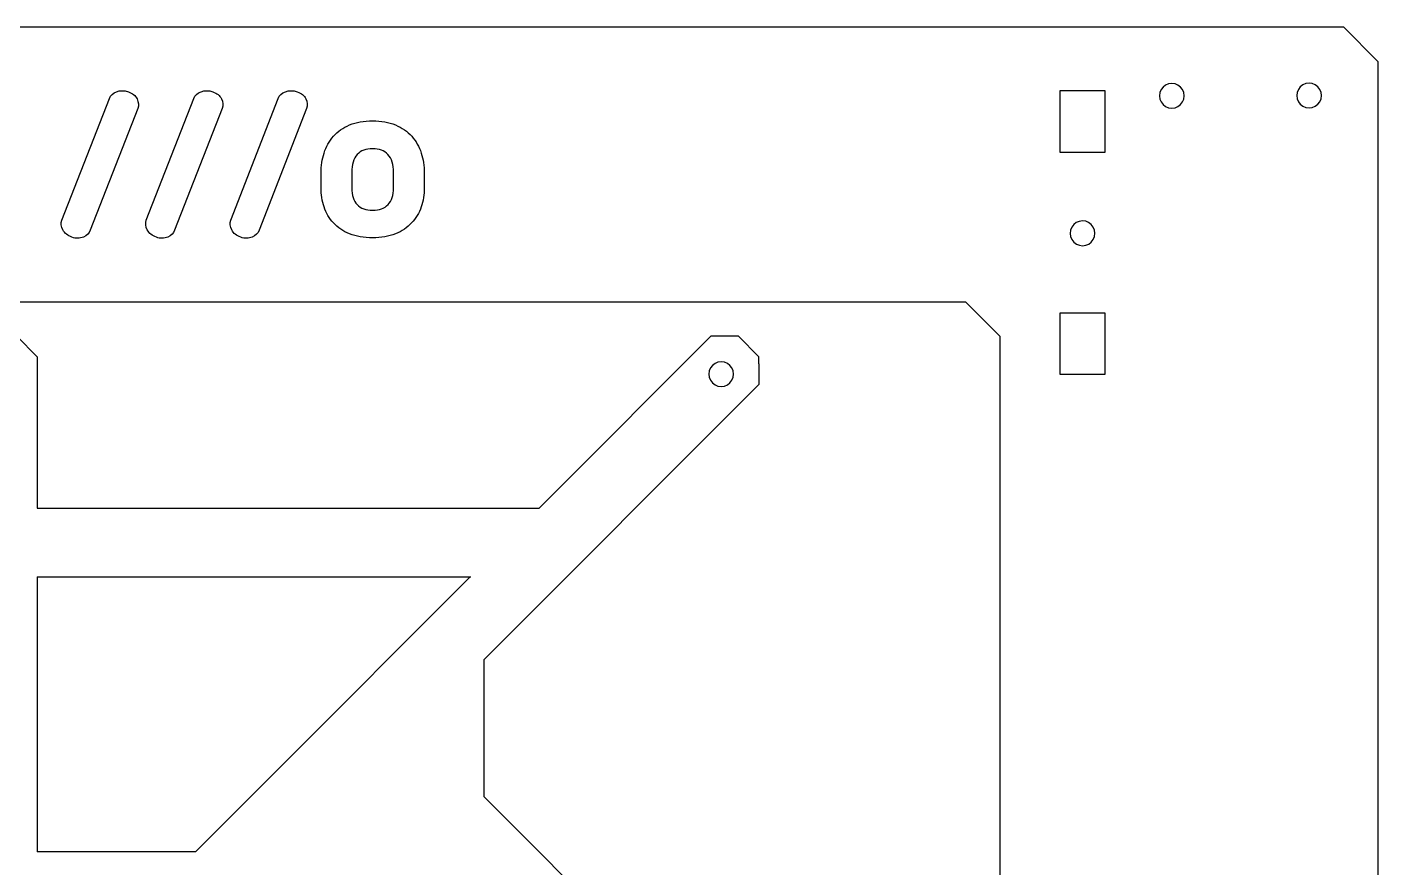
# Model space of a CAD drawing. Extents: x 0 to 621, y -370 to 0.
# Drawn here: x 173.4 to 370, y -122.4 to -0.1 of the extents above; entities that cross this region are included whole.
import ezdxf

# ---------------------------------------------------------------- set-up
doc = ezdxf.new("R2010")
doc.units = 0
doc.layers.get('0').update_dxf_attribs({"linetype": 'CONTINUOUS'})

# ---------------------------------------------------------------- blocks, each defined once
blk = doc.blocks.new('BLOCK_12')
at = {"color": 7}
blk.add_lwpolyline([(5, -0.06), (365, -0.06)], dxfattribs=at)
blk = doc.blocks.new('BLOCK_13')
at = {"color": 7}
blk.add_lwpolyline([(365, -0.06), (370, -5.06)], dxfattribs=at)
blk = doc.blocks.new('BLOCK_22')
at = {"color": 7}
blk.add_lwpolyline([(60, -40.06), (310, -40.06)], dxfattribs=at)
blk = doc.blocks.new('BLOCK_23')
at = {"color": 7}
blk.add_lwpolyline([(310, -40.06), (315, -45.06)], dxfattribs=at)
blk = doc.blocks.new('BLOCK_24')
at = {"color": 7}
blk.add_lwpolyline([(315, -45.06), (315, -325.06)], dxfattribs=at)
blk = doc.blocks.new('BLOCK_35')
at = {"color": 7}
blk.add_lwpolyline([(370, -5.06), (370, -365.06)], dxfattribs=at)
blk = doc.blocks.new('BLOCK_93')
at = {"color": 7}
blk.add_lwpolyline([(323.75, -18.32), (323.75, -9.32)], dxfattribs=at)
blk = doc.blocks.new('BLOCK_94')
at = {"color": 7}
blk.add_lwpolyline([(323.75, -9.32), (330.25, -9.32)], dxfattribs=at)
blk = doc.blocks.new('BLOCK_95')
at = {"color": 7}
blk.add_lwpolyline([(330.25, -9.32), (330.25, -18.32)], dxfattribs=at)
blk = doc.blocks.new('BLOCK_96')
at = {"color": 7}
blk.add_lwpolyline([(330.25, -18.32), (323.75, -18.32)], dxfattribs=at)
blk = doc.blocks.new('BLOCK_97')
at = {"color": 7}
blk.add_lwpolyline([(323.75, -50.62), (323.75, -41.62)], dxfattribs=at)
blk = doc.blocks.new('BLOCK_98')
at = {"color": 7}
blk.add_lwpolyline([(323.75, -41.62), (330.25, -41.62)], dxfattribs=at)
blk = doc.blocks.new('BLOCK_99')
at = {"color": 7}
blk.add_lwpolyline([(330.25, -41.62), (330.25, -50.62)], dxfattribs=at)
blk = doc.blocks.new('BLOCK_100')
at = {"color": 7}
blk.add_lwpolyline([(330.25, -50.62), (323.75, -50.62)], dxfattribs=at)
blk = doc.blocks.new('BLOCK_157')
at = {"color": 7}
blk.add_lwpolyline([(328.81, -30.06), (328.75, -29.6)], dxfattribs=at)
blk = doc.blocks.new('BLOCK_158')
at = {"color": 7}
blk.add_lwpolyline([(328.75, -29.6), (328.56, -29.17)], dxfattribs=at)
blk = doc.blocks.new('BLOCK_159')
at = {"color": 7}
blk.add_lwpolyline([(328.56, -29.17), (328.28, -28.79)], dxfattribs=at)
blk = doc.blocks.new('BLOCK_160')
at = {"color": 7}
blk.add_lwpolyline([(328.28, -28.79), (327.9, -28.51)], dxfattribs=at)
blk = doc.blocks.new('BLOCK_161')
at = {"color": 7}
blk.add_lwpolyline([(327.9, -28.51), (327.47, -28.33)], dxfattribs=at)
blk = doc.blocks.new('BLOCK_162')
at = {"color": 7}
blk.add_lwpolyline([(327.47, -28.33), (327, -28.28)], dxfattribs=at)
blk = doc.blocks.new('BLOCK_163')
at = {"color": 7}
blk.add_lwpolyline([(327, -28.28), (326.53, -28.34)], dxfattribs=at)
blk = doc.blocks.new('BLOCK_164')
at = {"color": 7}
blk.add_lwpolyline([(326.53, -28.34), (326.1, -28.52)], dxfattribs=at)
blk = doc.blocks.new('BLOCK_165')
at = {"color": 7}
blk.add_lwpolyline([(326.1, -28.52), (325.73, -28.81)], dxfattribs=at)
blk = doc.blocks.new('BLOCK_166')
at = {"color": 7}
blk.add_lwpolyline([(325.73, -28.81), (325.45, -29.19)], dxfattribs=at)
blk = doc.blocks.new('BLOCK_167')
at = {"color": 7}
blk.add_lwpolyline([(325.45, -29.19), (325.27, -29.62)], dxfattribs=at)
blk = doc.blocks.new('BLOCK_168')
at = {"color": 7}
blk.add_lwpolyline([(325.27, -29.62), (325.21, -30.09)], dxfattribs=at)
blk = doc.blocks.new('BLOCK_169')
at = {"color": 7}
blk.add_lwpolyline([(325.21, -30.09), (325.28, -30.55)], dxfattribs=at)
blk = doc.blocks.new('BLOCK_170')
at = {"color": 7}
blk.add_lwpolyline([(325.28, -30.55), (325.46, -30.99)], dxfattribs=at)
blk = doc.blocks.new('BLOCK_171')
at = {"color": 7}
blk.add_lwpolyline([(325.46, -30.99), (325.75, -31.36)], dxfattribs=at)
blk = doc.blocks.new('BLOCK_172')
at = {"color": 7}
blk.add_lwpolyline([(325.75, -31.36), (326.12, -31.64)], dxfattribs=at)
blk = doc.blocks.new('BLOCK_173')
at = {"color": 7}
blk.add_lwpolyline([(326.12, -31.64), (326.56, -31.82)], dxfattribs=at)
blk = doc.blocks.new('BLOCK_174')
at = {"color": 7}
blk.add_lwpolyline([(326.56, -31.82), (327.02, -31.88)], dxfattribs=at)
blk = doc.blocks.new('BLOCK_175')
at = {"color": 7}
blk.add_lwpolyline([(327.02, -31.88), (327.49, -31.81)], dxfattribs=at)
blk = doc.blocks.new('BLOCK_176')
at = {"color": 7}
blk.add_lwpolyline([(327.49, -31.81), (327.92, -31.63)], dxfattribs=at)
blk = doc.blocks.new('BLOCK_177')
at = {"color": 7}
blk.add_lwpolyline([(327.92, -31.63), (328.29, -31.34)], dxfattribs=at)
blk = doc.blocks.new('BLOCK_178')
at = {"color": 7}
blk.add_lwpolyline([(328.29, -31.34), (328.58, -30.97)], dxfattribs=at)
blk = doc.blocks.new('BLOCK_179')
at = {"color": 7}
blk.add_lwpolyline([(328.58, -30.97), (328.75, -30.53)], dxfattribs=at)
blk = doc.blocks.new('BLOCK_180')
at = {"color": 7}
blk.add_lwpolyline([(328.75, -30.53), (328.81, -30.06)], dxfattribs=at)
blk = doc.blocks.new('BLOCK_181')
at = {"color": 7}
blk.add_lwpolyline([(340, -8.27), (339.54, -8.33)], dxfattribs=at)
blk = doc.blocks.new('BLOCK_182')
at = {"color": 7}
blk.add_lwpolyline([(341.8, -10.07), (341.74, -9.61)], dxfattribs=at)
blk = doc.blocks.new('BLOCK_183')
at = {"color": 7}
blk.add_lwpolyline([(341.74, -9.61), (341.56, -9.17)], dxfattribs=at)
blk = doc.blocks.new('BLOCK_184')
at = {"color": 7}
blk.add_lwpolyline([(341.56, -9.17), (341.28, -8.8)], dxfattribs=at)
blk = doc.blocks.new('BLOCK_185')
at = {"color": 7}
blk.add_lwpolyline([(341.28, -8.8), (340.9, -8.51)], dxfattribs=at)
blk = doc.blocks.new('BLOCK_186')
at = {"color": 7}
blk.add_lwpolyline([(339.54, -8.33), (339.1, -8.51)], dxfattribs=at)
blk = doc.blocks.new('BLOCK_187')
at = {"color": 7}
blk.add_lwpolyline([(339.1, -8.51), (338.73, -8.8)], dxfattribs=at)
blk = doc.blocks.new('BLOCK_188')
at = {"color": 7}
blk.add_lwpolyline([(338.73, -8.8), (338.44, -9.17)], dxfattribs=at)
blk = doc.blocks.new('BLOCK_189')
at = {"color": 7}
blk.add_lwpolyline([(340, -11.87), (340.47, -11.81)], dxfattribs=at)
blk = doc.blocks.new('BLOCK_190')
at = {"color": 7}
blk.add_lwpolyline([(340.47, -11.81), (340.9, -11.63)], dxfattribs=at)
blk = doc.blocks.new('BLOCK_191')
at = {"color": 7}
blk.add_lwpolyline([(340.9, -8.51), (340.47, -8.33)], dxfattribs=at)
blk = doc.blocks.new('BLOCK_192')
at = {"color": 7}
blk.add_lwpolyline([(340.47, -8.33), (340, -8.27)], dxfattribs=at)
blk = doc.blocks.new('BLOCK_193')
at = {"color": 7}
blk.add_lwpolyline([(338.44, -9.17), (338.26, -9.61)], dxfattribs=at)
blk = doc.blocks.new('BLOCK_194')
at = {"color": 7}
blk.add_lwpolyline([(338.26, -9.61), (338.2, -10.07)], dxfattribs=at)
blk = doc.blocks.new('BLOCK_195')
at = {"color": 7}
blk.add_lwpolyline([(338.2, -10.07), (338.26, -10.54)], dxfattribs=at)
blk = doc.blocks.new('BLOCK_196')
at = {"color": 7}
blk.add_lwpolyline([(338.26, -10.54), (338.44, -10.97)], dxfattribs=at)
blk = doc.blocks.new('BLOCK_197')
at = {"color": 7}
blk.add_lwpolyline([(340.9, -11.63), (341.28, -11.35)], dxfattribs=at)
blk = doc.blocks.new('BLOCK_198')
at = {"color": 7}
blk.add_lwpolyline([(341.28, -11.35), (341.56, -10.97)], dxfattribs=at)
blk = doc.blocks.new('BLOCK_199')
at = {"color": 7}
blk.add_lwpolyline([(341.56, -10.97), (341.74, -10.54)], dxfattribs=at)
blk = doc.blocks.new('BLOCK_200')
at = {"color": 7}
blk.add_lwpolyline([(341.74, -10.54), (341.8, -10.07)], dxfattribs=at)
blk = doc.blocks.new('BLOCK_201')
at = {"color": 7}
blk.add_lwpolyline([(338.44, -10.97), (338.73, -11.35)], dxfattribs=at)
blk = doc.blocks.new('BLOCK_202')
at = {"color": 7}
blk.add_lwpolyline([(338.73, -11.35), (339.1, -11.63)], dxfattribs=at)
blk = doc.blocks.new('BLOCK_203')
at = {"color": 7}
blk.add_lwpolyline([(339.1, -11.63), (339.54, -11.81)], dxfattribs=at)
blk = doc.blocks.new('BLOCK_204')
at = {"color": 7}
blk.add_lwpolyline([(339.54, -11.81), (340, -11.87)], dxfattribs=at)
blk = doc.blocks.new('BLOCK_205')
at = {"color": 7}
blk.add_lwpolyline([(361.72, -9.57), (361.54, -9.14)], dxfattribs=at)
blk = doc.blocks.new('BLOCK_206')
at = {"color": 7}
blk.add_lwpolyline([(359.08, -8.48), (358.7, -8.77)], dxfattribs=at)
blk = doc.blocks.new('BLOCK_207')
at = {"color": 7}
blk.add_lwpolyline([(358.7, -8.77), (358.42, -9.14)], dxfattribs=at)
blk = doc.blocks.new('BLOCK_208')
at = {"color": 7}
blk.add_lwpolyline([(358.7, -11.31), (359.08, -11.6)], dxfattribs=at)
blk = doc.blocks.new('BLOCK_209')
at = {"color": 7}
blk.add_lwpolyline([(359.08, -11.6), (359.51, -11.78)], dxfattribs=at)
blk = doc.blocks.new('BLOCK_210')
at = {"color": 7}
blk.add_lwpolyline([(359.51, -11.78), (359.98, -11.84)], dxfattribs=at)
blk = doc.blocks.new('BLOCK_211')
at = {"color": 7}
blk.add_lwpolyline([(358.24, -10.51), (358.42, -10.94)], dxfattribs=at)
blk = doc.blocks.new('BLOCK_212')
at = {"color": 7}
blk.add_lwpolyline([(358.42, -10.94), (358.7, -11.31)], dxfattribs=at)
blk = doc.blocks.new('BLOCK_213')
at = {"color": 7}
blk.add_lwpolyline([(358.42, -9.14), (358.24, -9.57)], dxfattribs=at)
blk = doc.blocks.new('BLOCK_214')
at = {"color": 7}
blk.add_lwpolyline([(358.24, -9.57), (358.18, -10.04)], dxfattribs=at)
blk = doc.blocks.new('BLOCK_215')
at = {"color": 7}
blk.add_lwpolyline([(358.18, -10.04), (358.24, -10.51)], dxfattribs=at)
blk = doc.blocks.new('BLOCK_216')
at = {"color": 7}
blk.add_lwpolyline([(360.88, -8.48), (360.44, -8.3)], dxfattribs=at)
blk = doc.blocks.new('BLOCK_217')
at = {"color": 7}
blk.add_lwpolyline([(361.25, -8.77), (360.88, -8.48)], dxfattribs=at)
blk = doc.blocks.new('BLOCK_218')
at = {"color": 7}
blk.add_lwpolyline([(361.54, -9.14), (361.25, -8.77)], dxfattribs=at)
blk = doc.blocks.new('BLOCK_219')
at = {"color": 7}
blk.add_lwpolyline([(360.44, -8.3), (359.98, -8.24)], dxfattribs=at)
blk = doc.blocks.new('BLOCK_220')
at = {"color": 7}
blk.add_lwpolyline([(359.98, -8.24), (359.51, -8.3)], dxfattribs=at)
blk = doc.blocks.new('BLOCK_221')
at = {"color": 7}
blk.add_lwpolyline([(359.51, -8.3), (359.08, -8.48)], dxfattribs=at)
blk = doc.blocks.new('BLOCK_222')
at = {"color": 7}
blk.add_lwpolyline([(361.78, -10.04), (361.72, -9.57)], dxfattribs=at)
blk = doc.blocks.new('BLOCK_223')
at = {"color": 7}
blk.add_lwpolyline([(361.72, -10.51), (361.78, -10.04)], dxfattribs=at)
blk = doc.blocks.new('BLOCK_224')
at = {"color": 7}
blk.add_lwpolyline([(359.98, -11.84), (360.44, -11.78)], dxfattribs=at)
blk = doc.blocks.new('BLOCK_225')
at = {"color": 7}
blk.add_lwpolyline([(360.44, -11.78), (360.88, -11.6)], dxfattribs=at)
blk = doc.blocks.new('BLOCK_226')
at = {"color": 7}
blk.add_lwpolyline([(360.88, -11.6), (361.25, -11.31)], dxfattribs=at)
blk = doc.blocks.new('BLOCK_227')
at = {"color": 7}
blk.add_lwpolyline([(361.25, -11.31), (361.54, -10.94)], dxfattribs=at)
blk = doc.blocks.new('BLOCK_228')
at = {"color": 7}
blk.add_lwpolyline([(361.54, -10.94), (361.72, -10.51)], dxfattribs=at)
blk = doc.blocks.new('BLOCK_1962')
at = {"color": 7}
blk.add_lwpolyline([(279.93, -48.06), (276.93, -45.06)], dxfattribs=at)
blk = doc.blocks.new('BLOCK_1979')
at = {"color": 7}
blk.add_lwpolyline([(272.93, -45.06), (249.93, -68.06)], dxfattribs=at)
blk = doc.blocks.new('BLOCK_1989')
at = {"color": 7}
blk.add_lwpolyline([(276.93, -45.06), (272.93, -45.06)], dxfattribs=at)
blk = doc.blocks.new('BLOCK_1997')
at = {"color": 7}
blk.add_lwpolyline([(279.93, -52.06), (239.93, -92.06)], dxfattribs=at)
blk = doc.blocks.new('BLOCK_2009')
at = {"color": 7}
blk.add_lwpolyline([(239.93, -112.06), (239.93, -92.06)], dxfattribs=at)
blk = doc.blocks.new('BLOCK_2010')
at = {"color": 7}
blk.add_lwpolyline([(259.93, -132.06), (239.93, -112.06)], dxfattribs=at)
blk = doc.blocks.new('BLOCK_2030')
at = {"color": 7}
blk.add_lwpolyline([(279.93, -49.06), (279.93, -48.06)], dxfattribs=at)
blk = doc.blocks.new('BLOCK_2049')
at = {"color": 7}
blk.add_lwpolyline([(275.34, -48.99), (274.91, -48.81)], dxfattribs=at)
blk = doc.blocks.new('BLOCK_2050')
at = {"color": 7}
blk.add_lwpolyline([(274.91, -48.81), (274.44, -48.75)], dxfattribs=at)
blk = doc.blocks.new('BLOCK_2051')
at = {"color": 7}
blk.add_lwpolyline([(272.88, -49.65), (272.7, -50.09)], dxfattribs=at)
blk = doc.blocks.new('BLOCK_2052')
at = {"color": 7}
blk.add_lwpolyline([(272.7, -51.02), (272.88, -51.45)], dxfattribs=at)
blk = doc.blocks.new('BLOCK_2053')
at = {"color": 7}
blk.add_lwpolyline([(273.97, -52.29), (274.44, -52.35)], dxfattribs=at)
blk = doc.blocks.new('BLOCK_2054')
at = {"color": 7}
blk.add_lwpolyline([(275.71, -51.83), (276, -51.45)], dxfattribs=at)
blk = doc.blocks.new('BLOCK_2055')
at = {"color": 7}
blk.add_lwpolyline([(276.18, -51.02), (276.24, -50.55)], dxfattribs=at)
blk = doc.blocks.new('BLOCK_2056')
at = {"color": 7}
blk.add_lwpolyline([(276.24, -50.55), (276.18, -50.09)], dxfattribs=at)
blk = doc.blocks.new('BLOCK_2057')
at = {"color": 7}
blk.add_lwpolyline([(276.18, -50.09), (276, -49.65)], dxfattribs=at)
blk = doc.blocks.new('BLOCK_2058')
at = {"color": 7}
blk.add_lwpolyline([(276, -49.65), (275.71, -49.28)], dxfattribs=at)
blk = doc.blocks.new('BLOCK_2161')
at = {"color": 7}
blk.add_lwpolyline([(279.93, -49.06), (279.93, -52.06)], dxfattribs=at)
blk = doc.blocks.new('BLOCK_2163')
at = {"color": 7}
blk.add_lwpolyline([(249.93, -68.06), (247.93, -70.06)], dxfattribs=at)
blk = doc.blocks.new('BLOCK_2164')
at = {"color": 7}
blk.add_lwpolyline([(209.93, -108.06), (207.93, -110.06)], dxfattribs=at)
blk = doc.blocks.new('BLOCK_2165')
at = {"color": 7}
blk.add_lwpolyline([(207.93, -110.06), (197.93, -120.06)], dxfattribs=at)
blk = doc.blocks.new('BLOCK_2166')
at = {"color": 7}
blk.add_lwpolyline([(237.93, -80.06), (209.93, -108.06)], dxfattribs=at)
blk = doc.blocks.new('BLOCK_2167')
at = {"color": 7}
blk.add_lwpolyline([(198, -120.06), (197.93, -120.06)], dxfattribs=at)
blk = doc.blocks.new('BLOCK_2187')
at = {"color": 7}
blk.add_lwpolyline([(237.93, -80.06), (238, -80.06)], dxfattribs=at)
blk = doc.blocks.new('BLOCK_2387')
at = {"color": 7}
blk.add_lwpolyline([(273.54, -52.11), (273.97, -52.29)], dxfattribs=at)
blk = doc.blocks.new('BLOCK_2388')
at = {"color": 7}
blk.add_lwpolyline([(276, -51.45), (276.18, -51.02)], dxfattribs=at)
blk = doc.blocks.new('BLOCK_2389')
at = {"color": 7}
blk.add_lwpolyline([(274.44, -52.35), (274.91, -52.29)], dxfattribs=at)
blk = doc.blocks.new('BLOCK_2390')
at = {"color": 7}
blk.add_lwpolyline([(275.71, -49.28), (275.34, -48.99)], dxfattribs=at)
blk = doc.blocks.new('BLOCK_2391')
at = {"color": 7}
blk.add_lwpolyline([(272.64, -50.55), (272.7, -51.02)], dxfattribs=at)
blk = doc.blocks.new('BLOCK_2392')
at = {"color": 7}
blk.add_lwpolyline([(272.88, -51.45), (273.17, -51.83)], dxfattribs=at)
blk = doc.blocks.new('BLOCK_2393')
at = {"color": 7}
blk.add_lwpolyline([(272.7, -50.09), (272.64, -50.55)], dxfattribs=at)
blk = doc.blocks.new('BLOCK_2394')
at = {"color": 7}
blk.add_lwpolyline([(274.44, -48.75), (273.97, -48.81)], dxfattribs=at)
blk = doc.blocks.new('BLOCK_2395')
at = {"color": 7}
blk.add_lwpolyline([(275.34, -52.11), (275.71, -51.83)], dxfattribs=at)
blk = doc.blocks.new('BLOCK_2396')
at = {"color": 7}
blk.add_lwpolyline([(273.17, -49.28), (272.88, -49.65)], dxfattribs=at)
blk = doc.blocks.new('BLOCK_2397')
at = {"color": 7}
blk.add_lwpolyline([(273.97, -48.81), (273.54, -48.99)], dxfattribs=at)
blk = doc.blocks.new('BLOCK_2398')
at = {"color": 7}
blk.add_lwpolyline([(273.17, -51.83), (273.54, -52.11)], dxfattribs=at)
blk = doc.blocks.new('BLOCK_2399')
at = {"color": 7}
blk.add_lwpolyline([(273.54, -48.99), (273.17, -49.28)], dxfattribs=at)
blk = doc.blocks.new('BLOCK_2400')
at = {"color": 7}
blk.add_lwpolyline([(274.91, -52.29), (275.34, -52.11)], dxfattribs=at)
blk = doc.blocks.new('BLOCK_3041')
at = {"color": 7}
for points, knots in [([(67.44, -11.63), (66.78, -11), (65.93, -10.5), (64.92, -10.15), (63.92, -9.81), (62.73, -9.63), (61.37, -9.63), (61.37, -9.63), (57.26, -9.63), (57.26, -9.63), (56.6, -9.63), (56.06, -9.81), (55.65, -10.18), (55.22, -10.55), (55, -10.99), (55, -11.48), (55, -11.48), (55, -28.79), (55, -28.79), (55, -29.27), (55.21, -29.72), (55.62, -30.15), (56.04, -30.58), (56.59, -30.8), (57.26, -30.8), (57.9, -30.8), (58.42, -30.61), (58.82, -30.24), (59.22, -29.87), (59.43, -29.43), (59.43, -28.95), (59.43, -28.95), (59.43, -23.42), (59.43, -23.42), (59.43, -23.42), (61.37, -23.42), (61.37, -23.42), (62.82, -23.42), (64.05, -23.23), (65.05, -22.88), (66.06, -22.51), (66.89, -22.03), (67.54, -21.43), (68.18, -20.83), (68.66, -20.12), (68.95, -19.34), (69.24, -18.57), (69.38, -17.75), (69.38, -16.91), (69.38, -16.91), (69.38, -16.57), (69.38, -16.57), (69.38, -15.61), (69.23, -14.7), (68.92, -13.86), (68.61, -13.02), (68.11, -12.27), (67.44, -11.63)], [0, 0, 0, 0, 1, 1, 1, 2, 2, 2, 3, 3, 3, 4, 4, 4, 5, 5, 5, 6, 6, 6, 7, 7, 7, 8, 8, 8, 9, 9, 9, 10, 10, 10, 11, 11, 11, 12, 12, 12, 13, 13, 13, 14, 14, 14, 15, 15, 15, 16, 16, 16, 17, 17, 17, 18, 18, 18, 19, 19, 19, 19]), ([(148.37, -15.85), (147.85, -15.19), (147.17, -14.66), (146.33, -14.27), (145.5, -13.88), (144.47, -13.68), (143.27, -13.68), (142.28, -13.68), (141.42, -13.89), (140.72, -14.32), (140.28, -14.58), (139.89, -14.9), (139.56, -15.26), (139.56, -15.26), (139.56, -10.22), (139.56, -10.22), (139.56, -9.74), (139.36, -9.31), (138.95, -8.93), (138.56, -8.56), (138.03, -8.37), (137.39, -8.37), (136.74, -8.37), (136.19, -8.56), (135.78, -8.92), (135.35, -9.3), (135.13, -9.74), (135.13, -10.22), (135.13, -10.22), (135.13, -28.95), (135.13, -28.95), (135.13, -29.43), (135.35, -29.87), (135.78, -30.25), (136.19, -30.61), (136.74, -30.8), (137.39, -30.8), (138.03, -30.8), (138.56, -30.61), (138.95, -30.24), (139.36, -29.87), (139.56, -29.43), (139.56, -28.95), (139.56, -28.95), (139.56, -20.7), (139.56, -20.7), (139.6, -19.71), (139.88, -18.98), (140.41, -18.54), (140.97, -18.08), (141.64, -17.86), (142.48, -17.86), (143.45, -17.86), (144.15, -18.12), (144.64, -18.66), (145.13, -19.21), (145.37, -19.92), (145.37, -20.84), (145.37, -20.84), (145.37, -28.95), (145.37, -28.95), (145.37, -29.43), (145.59, -29.87), (146, -30.24), (146.41, -30.61), (146.93, -30.8), (147.57, -30.8), (148.2, -30.8), (148.74, -30.61), (149.17, -30.25), (149.61, -29.88), (149.83, -29.44), (149.83, -28.95), (149.83, -28.95), (149.83, -20.81), (149.83, -20.81), (149.83, -19.88), (149.72, -18.98), (149.49, -18.14), (149.26, -17.28), (148.88, -16.51), (148.37, -15.85)], [0, 0, 0, 0, 1, 1, 1, 2, 2, 2, 3, 3, 3, 4, 4, 4, 5, 5, 5, 6, 6, 6, 7, 7, 7, 8, 8, 8, 9, 9, 9, 10, 10, 10, 11, 11, 11, 12, 12, 12, 13, 13, 13, 14, 14, 14, 15, 15, 15, 16, 16, 16, 17, 17, 17, 18, 18, 18, 19, 19, 19, 20, 20, 20, 21, 21, 21, 22, 22, 22, 23, 23, 23, 24, 24, 24, 25, 25, 25, 26, 26, 26, 27, 27, 27, 27]), ([(188.18, -9.49), (187.56, -9.28), (186.98, -9.27), (186.46, -9.47), (185.93, -9.68), (185.58, -10.01), (185.42, -10.46), (185.42, -10.46), (178.5, -28.16), (178.5, -28.16), (178.34, -28.62), (178.39, -29.1), (178.65, -29.59), (178.91, -30.07), (179.34, -30.43), (179.97, -30.65), (180.26, -30.75), (180.54, -30.79), (180.8, -30.79), (181.1, -30.79), (181.37, -30.74), (181.63, -30.62), (182.14, -30.41), (182.47, -30.06), (182.63, -29.62), (182.63, -29.62), (189.55, -11.92), (189.55, -11.92), (189.71, -11.47), (189.67, -10.99), (189.44, -10.52), (189.2, -10.04), (188.78, -9.69), (188.18, -9.49)], [0, 0, 0, 0, 1, 1, 1, 2, 2, 2, 3, 3, 3, 4, 4, 4, 5, 5, 5, 6, 6, 6, 7, 7, 7, 8, 8, 8, 9, 9, 9, 10, 10, 10, 11, 11, 11, 11]), ([(200.47, -9.49), (199.84, -9.28), (199.26, -9.27), (198.75, -9.47), (198.21, -9.68), (197.86, -10.01), (197.7, -10.46), (197.7, -10.46), (190.79, -28.16), (190.79, -28.16), (190.63, -28.62), (190.68, -29.1), (190.93, -29.59), (191.19, -30.07), (191.63, -30.43), (192.25, -30.65), (192.54, -30.75), (192.82, -30.79), (193.09, -30.79), (193.38, -30.79), (193.66, -30.74), (193.91, -30.62), (194.42, -30.41), (194.76, -30.06), (194.91, -29.62), (194.91, -29.62), (201.83, -11.92), (201.83, -11.92), (201.99, -11.47), (201.95, -10.99), (201.72, -10.51), (201.48, -10.04), (201.06, -9.69), (200.47, -9.49)], [0, 0, 0, 0, 1, 1, 1, 2, 2, 2, 3, 3, 3, 4, 4, 4, 5, 5, 5, 6, 6, 6, 7, 7, 7, 8, 8, 8, 9, 9, 9, 10, 10, 10, 11, 11, 11, 11]), ([(212.75, -9.49), (212.12, -9.28), (211.54, -9.27), (211.03, -9.47), (210.5, -9.67), (210.14, -10.01), (209.98, -10.46), (209.98, -10.46), (203.07, -28.16), (203.07, -28.16), (202.91, -28.62), (202.96, -29.1), (203.22, -29.59), (203.47, -30.07), (203.91, -30.43), (204.53, -30.65), (204.82, -30.75), (205.1, -30.79), (205.37, -30.79), (205.66, -30.79), (205.94, -30.74), (206.2, -30.62), (206.7, -30.4), (207.04, -30.06), (207.2, -29.62), (207.2, -29.62), (214.11, -11.92), (214.11, -11.92), (214.27, -11.47), (214.23, -10.99), (214, -10.51), (213.77, -10.04), (213.35, -9.69), (212.75, -9.49)], [0, 0, 0, 0, 1, 1, 1, 2, 2, 2, 3, 3, 3, 4, 4, 4, 5, 5, 5, 6, 6, 6, 7, 7, 7, 8, 8, 8, 9, 9, 9, 10, 10, 10, 11, 11, 11, 11]), ([(64.99, -16.35), (64.99, -16.35), (64.99, -17.07), (64.99, -17.07), (64.99, -17.4), (64.92, -17.71), (64.79, -18.02), (64.65, -18.32), (64.44, -18.59), (64.17, -18.83), (63.88, -19.07), (63.5, -19.27), (63.05, -19.42), (62.59, -19.57), (62.02, -19.65), (61.37, -19.65), (61.37, -19.65), (59.43, -19.65), (59.43, -19.65), (59.43, -19.65), (59.43, -13.52), (59.43, -13.52), (59.43, -13.52), (61.37, -13.52), (61.37, -13.52), (62.67, -13.52), (63.61, -13.8), (64.16, -14.34), (64.72, -14.89), (64.99, -15.55), (64.99, -16.35)], [0, 0, 0, 0, 1, 1, 1, 2, 2, 2, 3, 3, 3, 4, 4, 4, 5, 5, 5, 6, 6, 6, 7, 7, 7, 8, 8, 8, 9, 9, 9, 10, 10, 10, 10]), ([(82.22, -14.42), (81.6, -13.95), (80.71, -13.71), (79.56, -13.71), (77.15, -13.71), (75.34, -14.29), (74.21, -15.44), (73.07, -16.59), (72.5, -18.23), (72.5, -20.31), (72.5, -20.31), (72.5, -28.95), (72.5, -28.95), (72.5, -29.44), (72.71, -29.87), (73.14, -30.25), (73.56, -30.61), (74.1, -30.8), (74.76, -30.8), (75.4, -30.8), (75.92, -30.61), (76.32, -30.24), (76.72, -29.87), (76.92, -29.43), (76.92, -28.95), (76.92, -28.95), (76.92, -20.18), (76.92, -20.18), (76.92, -19.66), (76.98, -19.24), (77.1, -18.93), (77.21, -18.64), (77.36, -18.43), (77.57, -18.29), (77.78, -18.13), (78.05, -18.03), (78.37, -17.98), (78.97, -17.88), (79.72, -17.86), (80.5, -17.93), (80.86, -17.97), (81.2, -17.97), (81.52, -17.93), (81.88, -17.89), (82.19, -17.77), (82.46, -17.58), (82.75, -17.36), (82.93, -17.01), (83.01, -16.54), (83.16, -15.65), (82.89, -14.92), (82.22, -14.42)], [0, 0, 0, 0, 1, 1, 1, 2, 2, 2, 3, 3, 3, 4, 4, 4, 5, 5, 5, 6, 6, 6, 7, 7, 7, 8, 8, 8, 9, 9, 9, 10, 10, 10, 11, 11, 11, 12, 12, 12, 13, 13, 13, 14, 14, 14, 15, 15, 15, 16, 16, 16, 17, 17, 17, 17]), ([(97.5, -15.96), (96.88, -15.26), (96.08, -14.7), (95.13, -14.31), (94.19, -13.91), (93.07, -13.71), (91.81, -13.71), (90.53, -13.71), (89.41, -13.91), (88.46, -14.31), (87.51, -14.7), (86.72, -15.26), (86.11, -15.96), (85.51, -16.66), (85.05, -17.47), (84.75, -18.39), (84.46, -19.29), (84.31, -20.26), (84.31, -21.28), (84.31, -21.28), (84.31, -23.45), (84.31, -23.45), (84.31, -24.43), (84.46, -25.37), (84.75, -26.24), (85.05, -27.12), (85.51, -27.91), (86.12, -28.57), (86.73, -29.24), (87.52, -29.77), (88.47, -30.16), (89.41, -30.54), (90.54, -30.74), (91.81, -30.74), (93.07, -30.74), (94.18, -30.54), (95.13, -30.16), (96.07, -29.77), (96.87, -29.24), (97.49, -28.57), (98.11, -27.91), (98.58, -27.12), (98.88, -26.24), (99.17, -25.37), (99.32, -24.43), (99.32, -23.45), (99.32, -23.45), (99.32, -21.28), (99.32, -21.28), (99.32, -20.26), (99.17, -19.29), (98.88, -18.39), (98.58, -17.47), (98.12, -16.65), (97.5, -15.96)], [0, 0, 0, 0, 1, 1, 1, 2, 2, 2, 3, 3, 3, 4, 4, 4, 5, 5, 5, 6, 6, 6, 7, 7, 7, 8, 8, 8, 9, 9, 9, 10, 10, 10, 11, 11, 11, 12, 12, 12, 13, 13, 13, 14, 14, 14, 15, 15, 15, 16, 16, 16, 17, 17, 17, 18, 18, 18, 18]), ([(115.21, -15.96), (114.59, -15.26), (113.8, -14.7), (112.85, -14.31), (111.91, -13.91), (110.79, -13.71), (109.53, -13.71), (108.25, -13.71), (107.12, -13.91), (106.18, -14.31), (105.23, -14.7), (104.44, -15.26), (103.83, -15.96), (103.22, -16.66), (102.76, -17.47), (102.47, -18.39), (102.17, -19.29), (102.02, -20.26), (102.02, -21.28), (102.02, -21.28), (102.02, -23.45), (102.02, -23.45), (102.02, -24.43), (102.17, -25.37), (102.47, -26.24), (102.77, -27.12), (103.23, -27.91), (103.84, -28.57), (104.45, -29.24), (105.24, -29.77), (106.18, -30.16), (107.13, -30.54), (108.25, -30.74), (109.53, -30.74), (110.79, -30.74), (111.9, -30.54), (112.84, -30.16), (113.79, -29.77), (114.59, -29.24), (115.21, -28.57), (115.83, -27.91), (116.29, -27.12), (116.59, -26.24), (116.89, -25.37), (117.04, -24.43), (117.04, -23.45), (117.04, -23.45), (117.04, -21.28), (117.04, -21.28), (117.04, -20.26), (116.89, -19.29), (116.59, -18.39), (116.3, -17.47), (115.83, -16.66), (115.21, -15.96)], [0, 0, 0, 0, 1, 1, 1, 2, 2, 2, 3, 3, 3, 4, 4, 4, 5, 5, 5, 6, 6, 6, 7, 7, 7, 8, 8, 8, 9, 9, 9, 10, 10, 10, 11, 11, 11, 12, 12, 12, 13, 13, 13, 14, 14, 14, 15, 15, 15, 16, 16, 16, 17, 17, 17, 18, 18, 18, 18]), ([(129.92, -21.52), (129.34, -21.13), (128.7, -20.83), (128.02, -20.62), (127.37, -20.43), (126.77, -20.24), (126.21, -20.06), (125.69, -19.89), (125.25, -19.7), (124.91, -19.5), (124.66, -19.35), (124.54, -19.16), (124.54, -18.89), (124.54, -18.52), (124.67, -18.21), (124.94, -17.96), (125.22, -17.7), (125.64, -17.57), (126.21, -17.57), (126.89, -17.57), (127.39, -17.64), (127.71, -17.78), (128.07, -17.93), (128.33, -18.05), (128.47, -18.12), (128.79, -18.3), (129.15, -18.45), (129.54, -18.55), (130, -18.67), (130.49, -18.57), (131.01, -18.23), (131.4, -17.95), (131.62, -17.56), (131.66, -17.06), (131.69, -16.6), (131.62, -16.19), (131.45, -15.85), (131.35, -15.62), (131.18, -15.38), (130.92, -15.13), (130.67, -14.88), (130.33, -14.65), (129.91, -14.44), (129.5, -14.24), (128.98, -14.07), (128.37, -13.93), (127.76, -13.78), (127.03, -13.71), (126.21, -13.71), (124.32, -13.71), (122.81, -14.2), (121.72, -15.17), (120.62, -16.15), (120.06, -17.45), (120.06, -19.02), (120.06, -20.01), (120.27, -20.83), (120.69, -21.43), (121.09, -22.02), (121.61, -22.5), (122.23, -22.88), (122.83, -23.24), (123.48, -23.52), (124.17, -23.73), (124.83, -23.93), (125.45, -24.13), (126.01, -24.32), (126.55, -24.51), (126.99, -24.73), (127.34, -24.99), (127.62, -25.2), (127.75, -25.47), (127.75, -25.84), (127.75, -26.2), (127.61, -26.47), (127.3, -26.69), (126.95, -26.94), (126.48, -27.06), (125.9, -27.06), (124.69, -27.06), (123.8, -26.86), (123.26, -26.44), (123.11, -26.34), (122.97, -26.23), (122.83, -26.12), (122.66, -25.99), (122.47, -25.88), (122.28, -25.79), (121.84, -25.6), (121.3, -25.58), (120.64, -25.87), (120.36, -25.98), (120.14, -26.15), (119.98, -26.38), (119.84, -26.58), (119.74, -26.8), (119.68, -27.02), (119.61, -27.26), (119.59, -27.5), (119.62, -27.73), (119.64, -27.96), (119.7, -28.16), (119.8, -28.35), (120.01, -28.71), (120.33, -29.04), (120.74, -29.34), (121.15, -29.63), (121.62, -29.89), (122.16, -30.11), (122.69, -30.33), (123.28, -30.5), (123.93, -30.62), (124.57, -30.74), (125.23, -30.8), (125.9, -30.8), (127.76, -30.8), (129.26, -30.33), (130.35, -29.42), (131.46, -28.49), (132.02, -27.22), (132.02, -25.65), (132.02, -24.62), (131.82, -23.76), (131.42, -23.1), (131.02, -22.45), (130.52, -21.91), (129.92, -21.52)], [0, 0, 0, 0, 1, 1, 1, 2, 2, 2, 3, 3, 3, 4, 4, 4, 5, 5, 5, 6, 6, 6, 7, 7, 7, 8, 8, 8, 9, 9, 9, 10, 10, 10, 11, 11, 11, 12, 12, 12, 13, 13, 13, 14, 14, 14, 15, 15, 15, 16, 16, 16, 17, 17, 17, 18, 18, 18, 19, 19, 19, 20, 20, 20, 21, 21, 21, 22, 22, 22, 23, 23, 23, 24, 24, 24, 25, 25, 25, 26, 26, 26, 27, 27, 27, 28, 28, 28, 29, 29, 29, 30, 30, 30, 31, 31, 31, 32, 32, 32, 33, 33, 33, 34, 34, 34, 35, 35, 35, 36, 36, 36, 37, 37, 37, 38, 38, 38, 39, 39, 39, 40, 40, 40, 41, 41, 41, 42, 42, 42, 42]), ([(166.36, -15.6), (165.79, -15.01), (165.05, -14.54), (164.16, -14.21), (163.29, -13.88), (162.24, -13.71), (161.05, -13.71), (159.76, -13.71), (158.62, -13.94), (157.65, -14.39), (156.69, -14.84), (155.88, -15.44), (155.24, -16.16), (154.6, -16.89), (154.11, -17.71), (153.78, -18.61), (153.46, -19.5), (153.29, -20.42), (153.29, -21.34), (153.29, -21.34), (153.29, -24.11), (153.29, -24.11), (153.29, -24.94), (153.42, -25.76), (153.67, -26.55), (153.92, -27.34), (154.31, -28.06), (154.82, -28.68), (155.33, -29.31), (156, -29.82), (156.8, -30.21), (157.6, -30.6), (158.55, -30.8), (159.6, -30.8), (160.25, -30.8), (160.82, -30.75), (161.27, -30.65), (161.74, -30.55), (162.15, -30.39), (162.49, -30.2), (162.83, -30), (163.13, -29.78), (163.38, -29.52), (163.46, -29.43), (163.55, -29.33), (163.63, -29.24), (163.66, -29.67), (163.87, -30.06), (164.23, -30.4), (164.63, -30.77), (165.14, -30.95), (165.76, -30.95), (166.44, -30.95), (166.99, -30.77), (167.39, -30.4), (167.81, -30.03), (168.02, -29.59), (168.02, -29.1), (168.02, -29.1), (168.02, -20.31), (168.02, -20.31), (168.02, -19.37), (167.89, -18.5), (167.62, -17.71), (167.36, -16.9), (166.93, -16.2), (166.36, -15.6)], [0, 0, 0, 0, 1, 1, 1, 2, 2, 2, 3, 3, 3, 4, 4, 4, 5, 5, 5, 6, 6, 6, 7, 7, 7, 8, 8, 8, 9, 9, 9, 10, 10, 10, 11, 11, 11, 12, 12, 12, 13, 13, 13, 14, 14, 14, 15, 15, 15, 16, 16, 16, 17, 17, 17, 18, 18, 18, 19, 19, 19, 20, 20, 20, 21, 21, 21, 22, 22, 22, 22]), ([(230.78, -18.39), (230.48, -17.47), (230.02, -16.65), (229.4, -15.96), (228.78, -15.26), (227.98, -14.7), (227.03, -14.31), (226.09, -13.91), (224.97, -13.71), (223.72, -13.71), (222.44, -13.71), (221.31, -13.91), (220.37, -14.31), (219.42, -14.7), (218.63, -15.26), (218.01, -15.96), (217.41, -16.66), (216.95, -17.47), (216.65, -18.39), (216.36, -19.29), (216.21, -20.26), (216.21, -21.28), (216.21, -21.28), (216.21, -23.45), (216.21, -23.45), (216.21, -24.43), (216.36, -25.37), (216.65, -26.24), (216.95, -27.12), (217.41, -27.91), (218.02, -28.57), (218.63, -29.24), (219.42, -29.77), (220.37, -30.16), (221.31, -30.54), (222.44, -30.74), (223.72, -30.74), (224.97, -30.74), (226.09, -30.54), (227.03, -30.16), (227.98, -29.77), (228.77, -29.24), (229.39, -28.57), (230.01, -27.91), (230.48, -27.12), (230.78, -26.24), (231.07, -25.37), (231.22, -24.43), (231.22, -23.45), (231.22, -23.45), (231.22, -21.28), (231.22, -21.28), (231.22, -20.26), (231.07, -19.29), (230.78, -18.39)], [0, 0, 0, 0, 1, 1, 1, 2, 2, 2, 3, 3, 3, 4, 4, 4, 5, 5, 5, 6, 6, 6, 7, 7, 7, 8, 8, 8, 9, 9, 9, 10, 10, 10, 11, 11, 11, 12, 12, 12, 13, 13, 13, 14, 14, 14, 15, 15, 15, 16, 16, 16, 17, 17, 17, 18, 18, 18, 18]), ([(94.86, -21.22), (94.86, -21.22), (94.86, -23.48), (94.86, -23.48), (94.86, -24.53), (94.59, -25.34), (94.06, -25.89), (93.52, -26.45), (92.78, -26.72), (91.81, -26.72), (90.84, -26.72), (90.11, -26.45), (89.57, -25.89), (89.04, -25.34), (88.76, -24.53), (88.76, -23.48), (88.76, -23.48), (88.76, -21.22), (88.76, -21.22), (88.76, -20.07), (89.04, -19.19), (89.57, -18.62), (90.11, -18.04), (90.84, -17.76), (91.81, -17.76), (92.78, -17.76), (93.51, -18.04), (94.05, -18.62), (94.59, -19.19), (94.86, -20.07), (94.86, -21.22)], [0, 0, 0, 0, 1, 1, 1, 2, 2, 2, 3, 3, 3, 4, 4, 4, 5, 5, 5, 6, 6, 6, 7, 7, 7, 8, 8, 8, 9, 9, 9, 10, 10, 10, 10]), ([(112.58, -21.22), (112.58, -21.22), (112.58, -23.48), (112.58, -23.48), (112.58, -24.53), (112.31, -25.34), (111.77, -25.89), (111.23, -26.45), (110.5, -26.72), (109.53, -26.72), (108.56, -26.72), (107.83, -26.45), (107.29, -25.89), (106.75, -25.34), (106.48, -24.53), (106.48, -23.48), (106.48, -23.48), (106.48, -21.22), (106.48, -21.22), (106.48, -20.07), (106.75, -19.19), (107.29, -18.62), (107.83, -18.04), (108.56, -17.76), (109.53, -17.76), (110.5, -17.76), (111.23, -18.04), (111.77, -18.62), (112.31, -19.19), (112.58, -20.07), (112.58, -21.22)], [0, 0, 0, 0, 1, 1, 1, 2, 2, 2, 3, 3, 3, 4, 4, 4, 5, 5, 5, 6, 6, 6, 7, 7, 7, 8, 8, 8, 9, 9, 9, 10, 10, 10, 10]), ([(163.63, -20.37), (163.63, -20.37), (163.63, -23.32), (163.63, -23.32), (163.63, -23.87), (163.53, -24.36), (163.34, -24.77), (163.16, -25.18), (162.91, -25.53), (162.62, -25.79), (162.32, -26.06), (161.98, -26.27), (161.59, -26.41), (161.21, -26.55), (160.8, -26.62), (160.39, -26.62), (159.64, -26.62), (159.04, -26.39), (158.54, -25.91), (158.05, -25.44), (157.81, -24.89), (157.81, -24.23), (157.81, -24.23), (157.81, -21.22), (157.81, -21.22), (157.81, -20.77), (157.89, -20.34), (158.05, -19.95), (158.21, -19.55), (158.43, -19.19), (158.72, -18.88), (159, -18.57), (159.33, -18.33), (159.73, -18.15), (160.11, -17.98), (160.56, -17.89), (161.05, -17.89), (161.9, -17.89), (162.55, -18.07), (162.99, -18.44), (163.41, -18.8), (163.63, -19.44), (163.63, -20.37)], [0, 0, 0, 0, 1, 1, 1, 2, 2, 2, 3, 3, 3, 4, 4, 4, 5, 5, 5, 6, 6, 6, 7, 7, 7, 8, 8, 8, 9, 9, 9, 10, 10, 10, 11, 11, 11, 12, 12, 12, 13, 13, 13, 14, 14, 14, 14]), ([(226.76, -21.22), (226.76, -21.22), (226.76, -23.48), (226.76, -23.48), (226.76, -24.53), (226.49, -25.34), (225.96, -25.89), (225.42, -26.45), (224.69, -26.72), (223.72, -26.72), (222.74, -26.72), (222.01, -26.45), (221.47, -25.89), (220.94, -25.34), (220.67, -24.53), (220.67, -23.48), (220.67, -23.48), (220.67, -21.22), (220.67, -21.22), (220.67, -20.07), (220.94, -19.19), (221.48, -18.62), (222.01, -18.04), (222.75, -17.76), (223.72, -17.76), (224.68, -17.76), (225.42, -18.04), (225.95, -18.62), (226.49, -19.19), (226.76, -20.07), (226.76, -21.22)], [0, 0, 0, 0, 1, 1, 1, 2, 2, 2, 3, 3, 3, 4, 4, 4, 5, 5, 5, 6, 6, 6, 7, 7, 7, 8, 8, 8, 9, 9, 9, 10, 10, 10, 10])]:
    blk.add_open_spline(points, degree=3, knots=knots, dxfattribs=at)
blk = doc.blocks.new('BLOCK_3067')
at = {"color": 7}
blk.add_lwpolyline([(174.93, -48.06), (171.93, -45.06)], dxfattribs=at)
blk = doc.blocks.new('BLOCK_3069')
at = {"color": 7}
blk.add_lwpolyline([(197.93, -120.06), (174.93, -120.06)], dxfattribs=at)

msp = doc.modelspace()

# ---------------------------------------------------------------- linework, layer by layer
at = {"color": 7}
for points in [[(174.93, -48.06), (174.93, -70.06)], [(174.93, -70.06), (247.93, -70.06)], [(174.93, -80.06), (174.93, -120.06)], [(174.93, -80.06), (237.93, -80.06)]]:
    msp.add_lwpolyline(points, dxfattribs=at)

# ---------------------------------------------------------------- block references
for name in ['BLOCK_12', 'BLOCK_13', 'BLOCK_35', 'BLOCK_3041', 'BLOCK_93', 'BLOCK_94', 'BLOCK_95', 'BLOCK_194', 'BLOCK_193', 'BLOCK_188', 'BLOCK_187', 'BLOCK_186', 'BLOCK_181', 'BLOCK_192', 'BLOCK_191', 'BLOCK_185', 'BLOCK_184', 'BLOCK_183', 'BLOCK_182', 'BLOCK_214', 'BLOCK_213', 'BLOCK_207', 'BLOCK_206', 'BLOCK_221', 'BLOCK_220', 'BLOCK_219', 'BLOCK_216', 'BLOCK_217', 'BLOCK_218', 'BLOCK_205', 'BLOCK_222', 'BLOCK_195', 'BLOCK_196', 'BLOCK_201', 'BLOCK_202', 'BLOCK_203', 'BLOCK_190', 'BLOCK_197', 'BLOCK_198', 'BLOCK_199', 'BLOCK_200', 'BLOCK_215', 'BLOCK_211', 'BLOCK_212', 'BLOCK_208', 'BLOCK_209', 'BLOCK_210', 'BLOCK_224', 'BLOCK_225', 'BLOCK_226', 'BLOCK_227', 'BLOCK_228', 'BLOCK_223', 'BLOCK_204', 'BLOCK_189', 'BLOCK_96', 'BLOCK_167', 'BLOCK_166', 'BLOCK_165', 'BLOCK_164', 'BLOCK_163', 'BLOCK_162', 'BLOCK_161', 'BLOCK_160', 'BLOCK_159', 'BLOCK_158', 'BLOCK_168', 'BLOCK_169', 'BLOCK_170', 'BLOCK_171', 'BLOCK_172', 'BLOCK_177', 'BLOCK_178', 'BLOCK_179', 'BLOCK_157', 'BLOCK_180', 'BLOCK_173', 'BLOCK_174', 'BLOCK_175', 'BLOCK_176', 'BLOCK_22', 'BLOCK_23', 'BLOCK_97', 'BLOCK_98', 'BLOCK_99', 'BLOCK_3067', 'BLOCK_1979', 'BLOCK_1989', 'BLOCK_1962', 'BLOCK_24', 'BLOCK_2399', 'BLOCK_2397', 'BLOCK_2394', 'BLOCK_2050', 'BLOCK_2049', 'BLOCK_2390', 'BLOCK_2030', 'BLOCK_2161', 'BLOCK_2393', 'BLOCK_2391', 'BLOCK_2051', 'BLOCK_2052', 'BLOCK_2396', 'BLOCK_2058', 'BLOCK_2057', 'BLOCK_2388', 'BLOCK_2056', 'BLOCK_2055', 'BLOCK_100', 'BLOCK_1997', 'BLOCK_2392', 'BLOCK_2398', 'BLOCK_2387', 'BLOCK_2053', 'BLOCK_2389', 'BLOCK_2400', 'BLOCK_2395', 'BLOCK_2054', 'BLOCK_2163', 'BLOCK_2166', 'BLOCK_2187', 'BLOCK_2009', 'BLOCK_2164', 'BLOCK_2165', 'BLOCK_2010', 'BLOCK_3069', 'BLOCK_2167']:
    msp.add_blockref(name, (0, 0))

doc.saveas('drawing.dxf')
